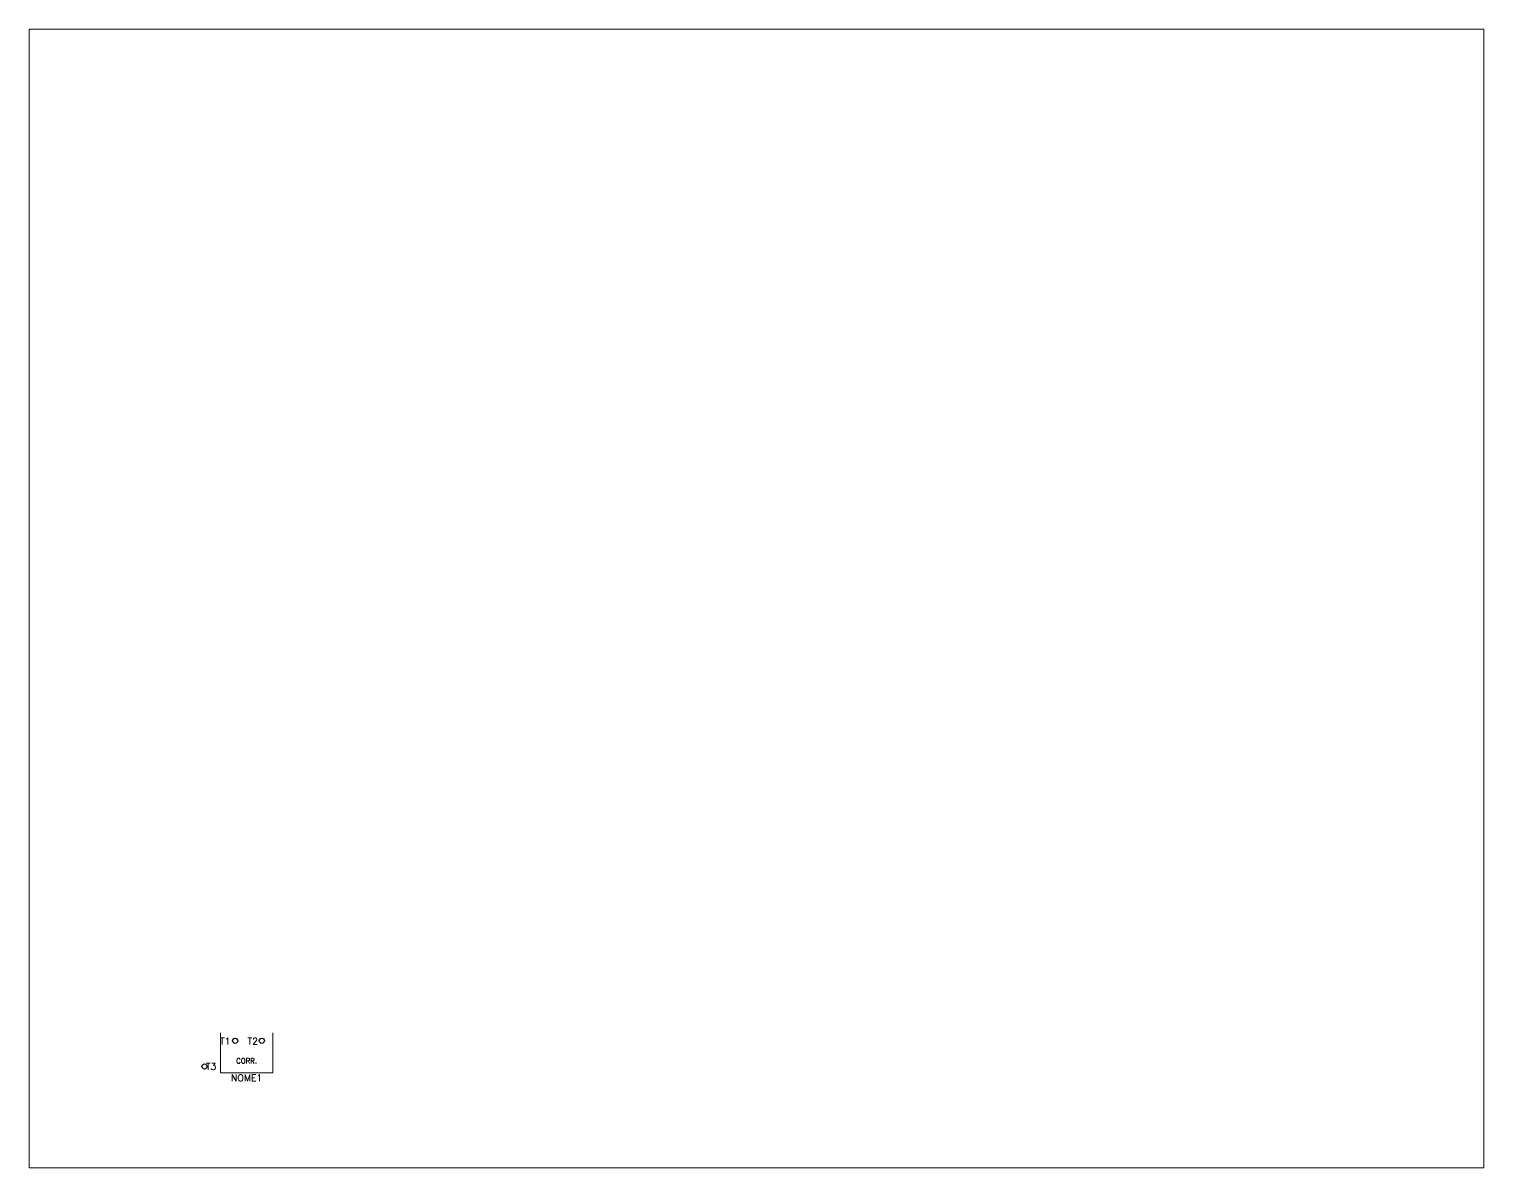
# Paper-space layout 'Layout1' of a CAD drawing. Extents: x 1.03 to 9.28, y 0.81 to 7.27.
# The model-space entities are those that its viewports show. They can reach past a viewport. Long polylines and large blocks are cut down to what shows.
import ezdxf
from ezdxf.enums import TextEntityAlignment as Align

# ---------------------------------------------------------------- set-up
doc = ezdxf.new("R2010")
doc.units = 0
doc.header["$LTSCALE"] = 10
doc.header["$MEASUREMENT"] = 0
doc.layers.get('0').update_dxf_attribs({"linetype": 'CONTINUOUS'})
doc.styles.add('ROMANS', font='romans', dxfattribs={"height": 0.2})

# ---------------------------------------------------------------- blocks, each defined once
blk = doc.blocks.new('CON3')
blk.add_circle((0, 0), 1)

msp = doc.modelspace()

# ---------------------------------------------------------------- linework, layer by layer
at = {"lineweight": 5}
for p, q in [((52.58, 20.92), (52.58, 9.13)), ((56.88, 19.35), (56.88, 19.29)), ((64.72, 19.29), (64.72, 19.35)), ((67.92, 9.13), (67.92, 20.92)), ((47.88, 10.24), (47.88, 10.22)), ((52.58, 9.13), (67.92, 9.13))]:
    msp.add_line(p, q, dxfattribs=at)

# ---------------------------------------------------------------- block references
at = {"color": 7, "xscale": 0.75, "yscale": 0.75, "zscale": 0.75}
for p in [(56.88, 18.54), (47.88, 10.99)]:
    msp.add_blockref('CON3', p, dxfattribs=at)
at = {"color": 7, "xscale": 0.75, "yscale": 0.75, "zscale": 0.75, "rotation": 180}
msp.add_blockref('CON3', (64.72, 18.54), dxfattribs=at)

# ---------------------------------------------------------------- texts
at = {"lineweight": 5, "style": 'ROMANS', "flags": 4}
for tag, text, p in [('T1', 'T1', (55.51, 18.43)), ('T2', 'T2', (63.59, 18.43)), ('T3', 'T1', (51.33, 11.01))]:
    msp.add_attdef(tag, text=text, height=2, dxfattribs=at).set_placement(p, align=Align.MIDDLE_RIGHT)
for tag, text, height, p in [('CORR.', 'NOME2', 1.5, (60.25, 12.65)), ('NOME1', 'NOME1', 2, (60.25, 7.64))]:
    msp.add_attdef(tag, text=text, height=height, dxfattribs=at).set_placement(p, align=Align.MIDDLE_CENTER)

psp = doc.layouts.get("Layout1")

# ---------------------------------------------------------------- viewports
at = {"layer": '0', "view_target_point": (-23.7891, -51.5)}
psp.add_viewport(center=(5.1562, 4.0382), size=(8.25, 6.461111), view_center_point=(233.7877, 200), view_height=334.634538, dxfattribs=at)

doc.saveas('drawing.dxf')
